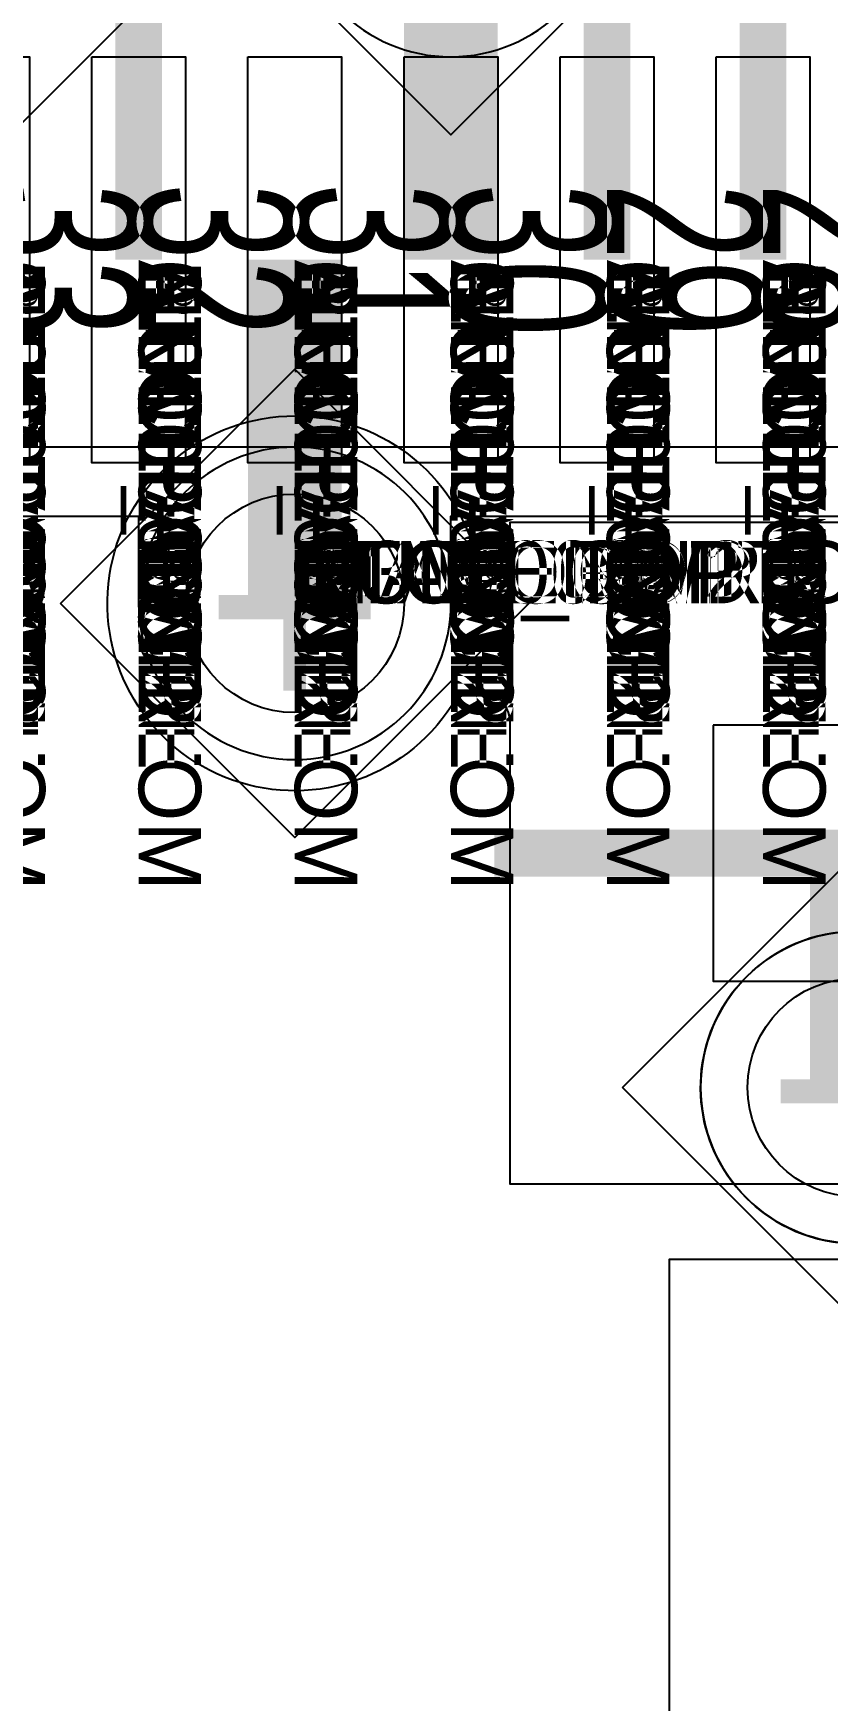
# Model space of a CAD drawing. Extents: x 0 to 323, y 0 to 320.
# Drawn here: x 105.06 to 107.61, y 62.69 to 68.03 of the extents above; entities that cross this region are included whole.
import ezdxf
from ezdxf.enums import TextEntityAlignment as Align

# ---------------------------------------------------------------- set-up
doc = ezdxf.new("R2010")
doc.units = 0
doc.header["$MEASUREMENT"] = 0
doc.layers.get('0').update_dxf_attribs({"linetype": 'CONTINUOUS'})
for name, color, linetype in [('CDN_FIGURES', 7, 'CONTINUOUS'), ('ETCH_BOTTOM', 7, 'CONTINUOUS'), ('ETCH_GND', 3, 'CONTINUOUS'), ('ETCH_INT1', 4, 'CONTINUOUS'), ('ETCH_INT2', 5, 'CONTINUOUS'), ('ETCH_PWR', 6, 'CONTINUOUS'), ('ETCH_TOP', 2, 'CONTINUOUS'), ('MANUFACTURING_NCLEGEND-1-6', 8, 'CONTINUOUS'), ('PACKAGE_GEOMETRY_ASSEMBLY_TOP', 11, 'CONTINUOUS'), ('PACKAGE_GEOMETRY_PIN_NUMBER', 9, 'CONTINUOUS')]:
    doc.layers.add(name, color=color, linetype=linetype)

# ---------------------------------------------------------------- blocks, each defined once
blk = doc.blocks.new('PAD_INFO')
for tag in ['SHAPE_TYPE', 'PAD_HEIGHT', 'PAD_LAYER', 'PAD_TYPE', 'PAD_WIDTH']:
    blk.add_attdef(tag, (0, 0), '', height=0.2)
at = {"flags": 2}
blk.add_attdef('CDN_TYPE', (0, 0), '', height=0.2, dxfattribs=at)
blk = doc.blocks.new('DRILL_INFO')
at = {"flags": 2}
blk.add_attdef('CDN_TYPE', (0, 0), '', height=0.2, dxfattribs=at)
for tag in ['FSHAPE', 'FCHAR', 'DRILL_HEIGHT', 'DIAMETER', 'PLATED', 'DRILL_WIDTH']:
    blk.add_attdef(tag, (0, 0), '', height=0.2)
blk = doc.blocks.new('VIA0700X0300')
at = {"layer": 'ETCH_BOTTOM'}
blk.add_circle((0, 0), 0.35, dxfattribs=at)
at = {"layer": 'ETCH_GND'}
blk.add_circle((0, 0), 0.35, dxfattribs=at)
at = {"layer": 'ETCH_INT1'}
blk.add_circle((0, 0), 0.35, dxfattribs=at)
at = {"layer": 'ETCH_INT2'}
blk.add_circle((0, 0), 0.35, dxfattribs=at)
at = {"layer": 'ETCH_PWR'}
blk.add_circle((0, 0), 0.35, dxfattribs=at)
at = {"layer": 'ETCH_TOP'}
blk.add_circle((0, 0), 0.35, dxfattribs=at)
ref = blk.add_blockref('PAD_INFO', (0, 0))
ref.add_attrib('PAD_LAYER', 'ETCH_TOP', (0, 0), dxfattribs={"height": 0.2})
ref.add_attrib('SHAPE_TYPE', 'NULL', (0, 0), dxfattribs={"height": 0.2})
ref.add_attrib('PAD_TYPE', 'ANTIPAD', (0, 0), dxfattribs={"height": 0.2})
ref.add_attrib('PAD_WIDTH', '0.000000', (0, 0), dxfattribs={"height": 0.2})
ref.add_attrib('PAD_HEIGHT', '0.000000', (0, 0), dxfattribs={"height": 0.2})
ref = blk.add_blockref('PAD_INFO', (0, 0))
ref.add_attrib('PAD_LAYER', 'ETCH_GND', (0, 0), dxfattribs={"height": 0.2})
ref.add_attrib('SHAPE_TYPE', 'NULL', (0, 0), dxfattribs={"height": 0.2})
ref.add_attrib('PAD_TYPE', 'ANTIPAD', (0, 0), dxfattribs={"height": 0.2})
ref.add_attrib('PAD_WIDTH', '0.000000', (0, 0), dxfattribs={"height": 0.2})
ref.add_attrib('PAD_HEIGHT', '0.000000', (0, 0), dxfattribs={"height": 0.2})
ref = blk.add_blockref('PAD_INFO', (0, 0))
ref.add_attrib('PAD_LAYER', 'ETCH_INT1', (0, 0), dxfattribs={"height": 0.2})
ref.add_attrib('SHAPE_TYPE', 'NULL', (0, 0), dxfattribs={"height": 0.2})
ref.add_attrib('PAD_TYPE', 'ANTIPAD', (0, 0), dxfattribs={"height": 0.2})
ref.add_attrib('PAD_WIDTH', '0.000000', (0, 0), dxfattribs={"height": 0.2})
ref.add_attrib('PAD_HEIGHT', '0.000000', (0, 0), dxfattribs={"height": 0.2})
ref = blk.add_blockref('PAD_INFO', (0, 0))
ref.add_attrib('PAD_LAYER', 'ETCH_INT2', (0, 0), dxfattribs={"height": 0.2})
ref.add_attrib('SHAPE_TYPE', 'NULL', (0, 0), dxfattribs={"height": 0.2})
ref.add_attrib('PAD_TYPE', 'ANTIPAD', (0, 0), dxfattribs={"height": 0.2})
ref.add_attrib('PAD_WIDTH', '0.000000', (0, 0), dxfattribs={"height": 0.2})
ref.add_attrib('PAD_HEIGHT', '0.000000', (0, 0), dxfattribs={"height": 0.2})
ref = blk.add_blockref('PAD_INFO', (0, 0))
ref.add_attrib('PAD_LAYER', 'ETCH_PWR', (0, 0), dxfattribs={"height": 0.2})
ref.add_attrib('SHAPE_TYPE', 'NULL', (0, 0), dxfattribs={"height": 0.2})
ref.add_attrib('PAD_TYPE', 'ANTIPAD', (0, 0), dxfattribs={"height": 0.2})
ref.add_attrib('PAD_WIDTH', '0.000000', (0, 0), dxfattribs={"height": 0.2})
ref.add_attrib('PAD_HEIGHT', '0.000000', (0, 0), dxfattribs={"height": 0.2})
ref = blk.add_blockref('PAD_INFO', (0, 0))
ref.add_attrib('PAD_LAYER', 'ETCH_BOTTOM', (0, 0), dxfattribs={"height": 0.2})
ref.add_attrib('SHAPE_TYPE', 'NULL', (0, 0), dxfattribs={"height": 0.2})
ref.add_attrib('PAD_TYPE', 'ANTIPAD', (0, 0), dxfattribs={"height": 0.2})
ref.add_attrib('PAD_WIDTH', '0.000000', (0, 0), dxfattribs={"height": 0.2})
ref.add_attrib('PAD_HEIGHT', '0.000000', (0, 0), dxfattribs={"height": 0.2})
ref = blk.add_blockref('PAD_INFO', (0, 0))
ref.add_attrib('PAD_LAYER', 'ETCH_TOP', (0, 0), dxfattribs={"height": 0.2})
ref.add_attrib('SHAPE_TYPE', 'NULL', (0, 0), dxfattribs={"height": 0.2})
ref.add_attrib('PAD_TYPE', 'THERMAL', (0, 0), dxfattribs={"height": 0.2})
ref.add_attrib('PAD_WIDTH', '0.000000', (0, 0), dxfattribs={"height": 0.2})
ref.add_attrib('PAD_HEIGHT', '0.000000', (0, 0), dxfattribs={"height": 0.2})
ref = blk.add_blockref('PAD_INFO', (0, 0))
ref.add_attrib('PAD_LAYER', 'ETCH_GND', (0, 0), dxfattribs={"height": 0.2})
ref.add_attrib('SHAPE_TYPE', 'NULL', (0, 0), dxfattribs={"height": 0.2})
ref.add_attrib('PAD_TYPE', 'THERMAL', (0, 0), dxfattribs={"height": 0.2})
ref.add_attrib('PAD_WIDTH', '0.000000', (0, 0), dxfattribs={"height": 0.2})
ref.add_attrib('PAD_HEIGHT', '0.000000', (0, 0), dxfattribs={"height": 0.2})
ref = blk.add_blockref('PAD_INFO', (0, 0))
ref.add_attrib('PAD_LAYER', 'ETCH_INT1', (0, 0), dxfattribs={"height": 0.2})
ref.add_attrib('SHAPE_TYPE', 'NULL', (0, 0), dxfattribs={"height": 0.2})
ref.add_attrib('PAD_TYPE', 'THERMAL', (0, 0), dxfattribs={"height": 0.2})
ref.add_attrib('PAD_WIDTH', '0.000000', (0, 0), dxfattribs={"height": 0.2})
ref.add_attrib('PAD_HEIGHT', '0.000000', (0, 0), dxfattribs={"height": 0.2})
ref = blk.add_blockref('PAD_INFO', (0, 0))
ref.add_attrib('PAD_LAYER', 'ETCH_INT2', (0, 0), dxfattribs={"height": 0.2})
ref.add_attrib('SHAPE_TYPE', 'NULL', (0, 0), dxfattribs={"height": 0.2})
ref.add_attrib('PAD_TYPE', 'THERMAL', (0, 0), dxfattribs={"height": 0.2})
ref.add_attrib('PAD_WIDTH', '0.000000', (0, 0), dxfattribs={"height": 0.2})
ref.add_attrib('PAD_HEIGHT', '0.000000', (0, 0), dxfattribs={"height": 0.2})
ref = blk.add_blockref('PAD_INFO', (0, 0))
ref.add_attrib('PAD_LAYER', 'ETCH_PWR', (0, 0), dxfattribs={"height": 0.2})
ref.add_attrib('SHAPE_TYPE', 'NULL', (0, 0), dxfattribs={"height": 0.2})
ref.add_attrib('PAD_TYPE', 'THERMAL', (0, 0), dxfattribs={"height": 0.2})
ref.add_attrib('PAD_WIDTH', '0.000000', (0, 0), dxfattribs={"height": 0.2})
ref.add_attrib('PAD_HEIGHT', '0.000000', (0, 0), dxfattribs={"height": 0.2})
ref = blk.add_blockref('PAD_INFO', (0, 0))
ref.add_attrib('PAD_LAYER', 'ETCH_BOTTOM', (0, 0), dxfattribs={"height": 0.2})
ref.add_attrib('SHAPE_TYPE', 'NULL', (0, 0), dxfattribs={"height": 0.2})
ref.add_attrib('PAD_TYPE', 'THERMAL', (0, 0), dxfattribs={"height": 0.2})
ref.add_attrib('PAD_WIDTH', '0.000000', (0, 0), dxfattribs={"height": 0.2})
ref.add_attrib('PAD_HEIGHT', '0.000000', (0, 0), dxfattribs={"height": 0.2})
ref = blk.add_blockref('PAD_INFO', (0, 0))
ref.add_attrib('PAD_LAYER', 'ETCH_TOP', (0, 0), dxfattribs={"height": 0.2})
ref.add_attrib('SHAPE_TYPE', 'CIRCLE', (0, 0), dxfattribs={"height": 0.2})
ref.add_attrib('PAD_TYPE', 'REGULAR', (0, 0), dxfattribs={"height": 0.2})
ref.add_attrib('PAD_WIDTH', '0.700000', (0, 0), dxfattribs={"height": 0.2})
ref.add_attrib('PAD_HEIGHT', '0.700000', (0, 0), dxfattribs={"height": 0.2})
ref = blk.add_blockref('PAD_INFO', (0, 0))
ref.add_attrib('PAD_LAYER', 'ETCH_GND', (0, 0), dxfattribs={"height": 0.2})
ref.add_attrib('SHAPE_TYPE', 'CIRCLE', (0, 0), dxfattribs={"height": 0.2})
ref.add_attrib('PAD_TYPE', 'REGULAR', (0, 0), dxfattribs={"height": 0.2})
ref.add_attrib('PAD_WIDTH', '0.700000', (0, 0), dxfattribs={"height": 0.2})
ref.add_attrib('PAD_HEIGHT', '0.700000', (0, 0), dxfattribs={"height": 0.2})
ref = blk.add_blockref('PAD_INFO', (0, 0))
ref.add_attrib('PAD_LAYER', 'ETCH_INT1', (0, 0), dxfattribs={"height": 0.2})
ref.add_attrib('SHAPE_TYPE', 'CIRCLE', (0, 0), dxfattribs={"height": 0.2})
ref.add_attrib('PAD_TYPE', 'REGULAR', (0, 0), dxfattribs={"height": 0.2})
ref.add_attrib('PAD_WIDTH', '0.700000', (0, 0), dxfattribs={"height": 0.2})
ref.add_attrib('PAD_HEIGHT', '0.700000', (0, 0), dxfattribs={"height": 0.2})
ref = blk.add_blockref('PAD_INFO', (0, 0))
ref.add_attrib('PAD_LAYER', 'ETCH_INT2', (0, 0), dxfattribs={"height": 0.2})
ref.add_attrib('SHAPE_TYPE', 'CIRCLE', (0, 0), dxfattribs={"height": 0.2})
ref.add_attrib('PAD_TYPE', 'REGULAR', (0, 0), dxfattribs={"height": 0.2})
ref.add_attrib('PAD_WIDTH', '0.700000', (0, 0), dxfattribs={"height": 0.2})
ref.add_attrib('PAD_HEIGHT', '0.700000', (0, 0), dxfattribs={"height": 0.2})
ref = blk.add_blockref('PAD_INFO', (0, 0))
ref.add_attrib('PAD_LAYER', 'ETCH_PWR', (0, 0), dxfattribs={"height": 0.2})
ref.add_attrib('SHAPE_TYPE', 'CIRCLE', (0, 0), dxfattribs={"height": 0.2})
ref.add_attrib('PAD_TYPE', 'REGULAR', (0, 0), dxfattribs={"height": 0.2})
ref.add_attrib('PAD_WIDTH', '0.700000', (0, 0), dxfattribs={"height": 0.2})
ref.add_attrib('PAD_HEIGHT', '0.700000', (0, 0), dxfattribs={"height": 0.2})
ref = blk.add_blockref('PAD_INFO', (0, 0))
ref.add_attrib('PAD_LAYER', 'ETCH_BOTTOM', (0, 0), dxfattribs={"height": 0.2})
ref.add_attrib('SHAPE_TYPE', 'CIRCLE', (0, 0), dxfattribs={"height": 0.2})
ref.add_attrib('PAD_TYPE', 'REGULAR', (0, 0), dxfattribs={"height": 0.2})
ref.add_attrib('PAD_WIDTH', '0.700000', (0, 0), dxfattribs={"height": 0.2})
ref.add_attrib('PAD_HEIGHT', '0.700000', (0, 0), dxfattribs={"height": 0.2})
ref = blk.add_blockref('DRILL_INFO', (0, 0))
ref.add_attrib('DIAMETER', '0.300000', (0, 0), dxfattribs={"height": 0.2})
ref.add_attrib('PLATED', 'PLATED', (0, 0), dxfattribs={"height": 0.2})
ref.add_attrib('FSHAPE', 'DIAMOND', (0, 0), dxfattribs={"height": 0.2})
ref.add_attrib('FCHAR', '+', (0, 0), dxfattribs={"height": 0.2})
ref.add_attrib('DRILL_WIDTH', '1.500000', (0, 0), dxfattribs={"height": 0.2})
ref.add_attrib('DRILL_HEIGHT', '1.500000', (0, 0), dxfattribs={"height": 0.2})
for tag in ['CDN_TYPE', 'PIN']:
    blk.add_attdef(tag, (0, 0), '', height=0.2)
at = {"flags": 2}
for tag in ['PSTKNAME', 'BBV']:
    blk.add_attdef(tag, (0, 0), '', height=0.2, dxfattribs=at)
blk = doc.blocks.new('FIGURE_DIAMOND')
at = {"layer": 'CDN_FIGURES'}
blk.add_lwpolyline([(-0.5, 0), (0, 0.5), (0.5, 0), (0, -0.5)], close=True, dxfattribs=at)
blk = doc.blocks.new('RC1300X0300TS')
at = {"layer": 'ETCH_TOP'}
blk.add_lwpolyline([(-0.65, -0.15), (-0.65, 0.15), (0.65, 0.15), (0.65, -0.15)], close=True, dxfattribs=at)
ref = blk.add_blockref('PAD_INFO', (0, 0))
ref.add_attrib('PAD_LAYER', 'ETCH_TOP', (0, 0), dxfattribs={"height": 0.2})
ref.add_attrib('SHAPE_TYPE', 'NULL', (0, 0), dxfattribs={"height": 0.2})
ref.add_attrib('PAD_TYPE', 'ANTIPAD', (0, 0), dxfattribs={"height": 0.2})
ref.add_attrib('PAD_WIDTH', '0.000000', (0, 0), dxfattribs={"height": 0.2})
ref.add_attrib('PAD_HEIGHT', '0.000000', (0, 0), dxfattribs={"height": 0.2})
ref = blk.add_blockref('PAD_INFO', (0, 0))
ref.add_attrib('PAD_LAYER', 'ETCH_GND', (0, 0), dxfattribs={"height": 0.2})
ref.add_attrib('SHAPE_TYPE', 'NULL', (0, 0), dxfattribs={"height": 0.2})
ref.add_attrib('PAD_TYPE', 'ANTIPAD', (0, 0), dxfattribs={"height": 0.2})
ref.add_attrib('PAD_WIDTH', '0.000000', (0, 0), dxfattribs={"height": 0.2})
ref.add_attrib('PAD_HEIGHT', '0.000000', (0, 0), dxfattribs={"height": 0.2})
ref = blk.add_blockref('PAD_INFO', (0, 0))
ref.add_attrib('PAD_LAYER', 'ETCH_INT1', (0, 0), dxfattribs={"height": 0.2})
ref.add_attrib('SHAPE_TYPE', 'NULL', (0, 0), dxfattribs={"height": 0.2})
ref.add_attrib('PAD_TYPE', 'ANTIPAD', (0, 0), dxfattribs={"height": 0.2})
ref.add_attrib('PAD_WIDTH', '0.000000', (0, 0), dxfattribs={"height": 0.2})
ref.add_attrib('PAD_HEIGHT', '0.000000', (0, 0), dxfattribs={"height": 0.2})
ref = blk.add_blockref('PAD_INFO', (0, 0))
ref.add_attrib('PAD_LAYER', 'ETCH_INT2', (0, 0), dxfattribs={"height": 0.2})
ref.add_attrib('SHAPE_TYPE', 'NULL', (0, 0), dxfattribs={"height": 0.2})
ref.add_attrib('PAD_TYPE', 'ANTIPAD', (0, 0), dxfattribs={"height": 0.2})
ref.add_attrib('PAD_WIDTH', '0.000000', (0, 0), dxfattribs={"height": 0.2})
ref.add_attrib('PAD_HEIGHT', '0.000000', (0, 0), dxfattribs={"height": 0.2})
ref = blk.add_blockref('PAD_INFO', (0, 0))
ref.add_attrib('PAD_LAYER', 'ETCH_PWR', (0, 0), dxfattribs={"height": 0.2})
ref.add_attrib('SHAPE_TYPE', 'NULL', (0, 0), dxfattribs={"height": 0.2})
ref.add_attrib('PAD_TYPE', 'ANTIPAD', (0, 0), dxfattribs={"height": 0.2})
ref.add_attrib('PAD_WIDTH', '0.000000', (0, 0), dxfattribs={"height": 0.2})
ref.add_attrib('PAD_HEIGHT', '0.000000', (0, 0), dxfattribs={"height": 0.2})
ref = blk.add_blockref('PAD_INFO', (0, 0))
ref.add_attrib('PAD_LAYER', 'ETCH_BOTTOM', (0, 0), dxfattribs={"height": 0.2})
ref.add_attrib('SHAPE_TYPE', 'NULL', (0, 0), dxfattribs={"height": 0.2})
ref.add_attrib('PAD_TYPE', 'ANTIPAD', (0, 0), dxfattribs={"height": 0.2})
ref.add_attrib('PAD_WIDTH', '0.000000', (0, 0), dxfattribs={"height": 0.2})
ref.add_attrib('PAD_HEIGHT', '0.000000', (0, 0), dxfattribs={"height": 0.2})
ref = blk.add_blockref('PAD_INFO', (0, 0))
ref.add_attrib('PAD_LAYER', 'ETCH_TOP', (0, 0), dxfattribs={"height": 0.2})
ref.add_attrib('SHAPE_TYPE', 'NULL', (0, 0), dxfattribs={"height": 0.2})
ref.add_attrib('PAD_TYPE', 'THERMAL', (0, 0), dxfattribs={"height": 0.2})
ref.add_attrib('PAD_WIDTH', '0.000000', (0, 0), dxfattribs={"height": 0.2})
ref.add_attrib('PAD_HEIGHT', '0.000000', (0, 0), dxfattribs={"height": 0.2})
ref = blk.add_blockref('PAD_INFO', (0, 0))
ref.add_attrib('PAD_LAYER', 'ETCH_GND', (0, 0), dxfattribs={"height": 0.2})
ref.add_attrib('SHAPE_TYPE', 'NULL', (0, 0), dxfattribs={"height": 0.2})
ref.add_attrib('PAD_TYPE', 'THERMAL', (0, 0), dxfattribs={"height": 0.2})
ref.add_attrib('PAD_WIDTH', '0.000000', (0, 0), dxfattribs={"height": 0.2})
ref.add_attrib('PAD_HEIGHT', '0.000000', (0, 0), dxfattribs={"height": 0.2})
ref = blk.add_blockref('PAD_INFO', (0, 0))
ref.add_attrib('PAD_LAYER', 'ETCH_INT1', (0, 0), dxfattribs={"height": 0.2})
ref.add_attrib('SHAPE_TYPE', 'NULL', (0, 0), dxfattribs={"height": 0.2})
ref.add_attrib('PAD_TYPE', 'THERMAL', (0, 0), dxfattribs={"height": 0.2})
ref.add_attrib('PAD_WIDTH', '0.000000', (0, 0), dxfattribs={"height": 0.2})
ref.add_attrib('PAD_HEIGHT', '0.000000', (0, 0), dxfattribs={"height": 0.2})
ref = blk.add_blockref('PAD_INFO', (0, 0))
ref.add_attrib('PAD_LAYER', 'ETCH_INT2', (0, 0), dxfattribs={"height": 0.2})
ref.add_attrib('SHAPE_TYPE', 'NULL', (0, 0), dxfattribs={"height": 0.2})
ref.add_attrib('PAD_TYPE', 'THERMAL', (0, 0), dxfattribs={"height": 0.2})
ref.add_attrib('PAD_WIDTH', '0.000000', (0, 0), dxfattribs={"height": 0.2})
ref.add_attrib('PAD_HEIGHT', '0.000000', (0, 0), dxfattribs={"height": 0.2})
ref = blk.add_blockref('PAD_INFO', (0, 0))
ref.add_attrib('PAD_LAYER', 'ETCH_PWR', (0, 0), dxfattribs={"height": 0.2})
ref.add_attrib('SHAPE_TYPE', 'NULL', (0, 0), dxfattribs={"height": 0.2})
ref.add_attrib('PAD_TYPE', 'THERMAL', (0, 0), dxfattribs={"height": 0.2})
ref.add_attrib('PAD_WIDTH', '0.000000', (0, 0), dxfattribs={"height": 0.2})
ref.add_attrib('PAD_HEIGHT', '0.000000', (0, 0), dxfattribs={"height": 0.2})
ref = blk.add_blockref('PAD_INFO', (0, 0))
ref.add_attrib('PAD_LAYER', 'ETCH_BOTTOM', (0, 0), dxfattribs={"height": 0.2})
ref.add_attrib('SHAPE_TYPE', 'NULL', (0, 0), dxfattribs={"height": 0.2})
ref.add_attrib('PAD_TYPE', 'THERMAL', (0, 0), dxfattribs={"height": 0.2})
ref.add_attrib('PAD_WIDTH', '0.000000', (0, 0), dxfattribs={"height": 0.2})
ref.add_attrib('PAD_HEIGHT', '0.000000', (0, 0), dxfattribs={"height": 0.2})
ref = blk.add_blockref('PAD_INFO', (0, 0))
ref.add_attrib('PAD_LAYER', 'ETCH_TOP', (0, 0), dxfattribs={"height": 0.2})
ref.add_attrib('SHAPE_TYPE', 'RECTANGLE', (0, 0), dxfattribs={"height": 0.2})
ref.add_attrib('PAD_TYPE', 'REGULAR', (0, 0), dxfattribs={"height": 0.2})
ref.add_attrib('PAD_WIDTH', '1.300000', (0, 0), dxfattribs={"height": 0.2})
ref.add_attrib('PAD_HEIGHT', '0.300000', (0, 0), dxfattribs={"height": 0.2})
ref = blk.add_blockref('PAD_INFO', (0, 0))
ref.add_attrib('PAD_LAYER', 'ETCH_GND', (0, 0), dxfattribs={"height": 0.2})
ref.add_attrib('SHAPE_TYPE', 'NULL', (0, 0), dxfattribs={"height": 0.2})
ref.add_attrib('PAD_TYPE', 'REGULAR', (0, 0), dxfattribs={"height": 0.2})
ref.add_attrib('PAD_WIDTH', '0.000000', (0, 0), dxfattribs={"height": 0.2})
ref.add_attrib('PAD_HEIGHT', '0.000000', (0, 0), dxfattribs={"height": 0.2})
ref = blk.add_blockref('PAD_INFO', (0, 0))
ref.add_attrib('PAD_LAYER', 'ETCH_INT1', (0, 0), dxfattribs={"height": 0.2})
ref.add_attrib('SHAPE_TYPE', 'NULL', (0, 0), dxfattribs={"height": 0.2})
ref.add_attrib('PAD_TYPE', 'REGULAR', (0, 0), dxfattribs={"height": 0.2})
ref.add_attrib('PAD_WIDTH', '0.000000', (0, 0), dxfattribs={"height": 0.2})
ref.add_attrib('PAD_HEIGHT', '0.000000', (0, 0), dxfattribs={"height": 0.2})
ref = blk.add_blockref('PAD_INFO', (0, 0))
ref.add_attrib('PAD_LAYER', 'ETCH_INT2', (0, 0), dxfattribs={"height": 0.2})
ref.add_attrib('SHAPE_TYPE', 'NULL', (0, 0), dxfattribs={"height": 0.2})
ref.add_attrib('PAD_TYPE', 'REGULAR', (0, 0), dxfattribs={"height": 0.2})
ref.add_attrib('PAD_WIDTH', '0.000000', (0, 0), dxfattribs={"height": 0.2})
ref.add_attrib('PAD_HEIGHT', '0.000000', (0, 0), dxfattribs={"height": 0.2})
ref = blk.add_blockref('PAD_INFO', (0, 0))
ref.add_attrib('PAD_LAYER', 'ETCH_PWR', (0, 0), dxfattribs={"height": 0.2})
ref.add_attrib('SHAPE_TYPE', 'NULL', (0, 0), dxfattribs={"height": 0.2})
ref.add_attrib('PAD_TYPE', 'REGULAR', (0, 0), dxfattribs={"height": 0.2})
ref.add_attrib('PAD_WIDTH', '0.000000', (0, 0), dxfattribs={"height": 0.2})
ref.add_attrib('PAD_HEIGHT', '0.000000', (0, 0), dxfattribs={"height": 0.2})
ref = blk.add_blockref('PAD_INFO', (0, 0))
ref.add_attrib('PAD_LAYER', 'ETCH_BOTTOM', (0, 0), dxfattribs={"height": 0.2})
ref.add_attrib('SHAPE_TYPE', 'NULL', (0, 0), dxfattribs={"height": 0.2})
ref.add_attrib('PAD_TYPE', 'REGULAR', (0, 0), dxfattribs={"height": 0.2})
ref.add_attrib('PAD_WIDTH', '0.000000', (0, 0), dxfattribs={"height": 0.2})
ref.add_attrib('PAD_HEIGHT', '0.000000', (0, 0), dxfattribs={"height": 0.2})
ref = blk.add_blockref('DRILL_INFO', (0, 0))
ref.add_attrib('DIAMETER', '0.000000', (0, 0), dxfattribs={"height": 0.2})
ref.add_attrib('PLATED', 'PLATED', (0, 0), dxfattribs={"height": 0.2})
ref.add_attrib('FSHAPE', 'NULL', (0, 0), dxfattribs={"height": 0.2})
ref.add_attrib('DRILL_WIDTH', '0.000000', (0, 0), dxfattribs={"height": 0.2})
ref.add_attrib('DRILL_HEIGHT', '0.000000', (0, 0), dxfattribs={"height": 0.2})
for tag in ['CDN_TYPE', 'PIN']:
    blk.add_attdef(tag, (0, 0), '', height=0.2)
at = {"flags": 2}
for tag in ['PSTKNAME', 'BBV']:
    blk.add_attdef(tag, (0, 0), '', height=0.2, dxfattribs=at)
blk = doc.blocks.new('LQFP176')
at = {"layer": 'PACKAGE_GEOMETRY_ASSEMBLY_TOP'}
blk.add_lwpolyline([(-12.1, -12.1), (12.1, -12.1), (12.1, 12.1), (-12.1, 12.1)], close=True, dxfattribs=at)
at = {"layer": 'ETCH_TOP'}
for p in [(-12.7, -5.25), (-12.7, -4.75), (-12.7, -4.25), (-12.7, -3.75), (-12.7, -3.25), (-12.7, -2.75)]:
    blk.add_blockref('RC1300X0300TS', p, dxfattribs=at)
at = {"flags": 2}
for tag in ['SYMBOL_TYPE', 'CDN_TYPE', 'REFDES']:
    blk.add_attdef(tag, (0, 0), '', height=0.2, dxfattribs=at)
blk = doc.blocks.new('RC0920X0820TS')
at = {"layer": 'ETCH_TOP'}
blk.add_lwpolyline([(-0.46, -0.41), (-0.46, 0.41), (0.46, 0.41), (0.46, -0.41)], close=True, dxfattribs=at)
ref = blk.add_blockref('PAD_INFO', (0, 0))
ref.add_attrib('PAD_LAYER', 'ETCH_TOP', (0, 0), dxfattribs={"height": 0.2})
ref.add_attrib('SHAPE_TYPE', 'NULL', (0, 0), dxfattribs={"height": 0.2})
ref.add_attrib('PAD_TYPE', 'ANTIPAD', (0, 0), dxfattribs={"height": 0.2})
ref.add_attrib('PAD_WIDTH', '0.000000', (0, 0), dxfattribs={"height": 0.2})
ref.add_attrib('PAD_HEIGHT', '0.000000', (0, 0), dxfattribs={"height": 0.2})
ref = blk.add_blockref('PAD_INFO', (0, 0))
ref.add_attrib('PAD_LAYER', 'ETCH_GND', (0, 0), dxfattribs={"height": 0.2})
ref.add_attrib('SHAPE_TYPE', 'NULL', (0, 0), dxfattribs={"height": 0.2})
ref.add_attrib('PAD_TYPE', 'ANTIPAD', (0, 0), dxfattribs={"height": 0.2})
ref.add_attrib('PAD_WIDTH', '0.000000', (0, 0), dxfattribs={"height": 0.2})
ref.add_attrib('PAD_HEIGHT', '0.000000', (0, 0), dxfattribs={"height": 0.2})
ref = blk.add_blockref('PAD_INFO', (0, 0))
ref.add_attrib('PAD_LAYER', 'ETCH_INT1', (0, 0), dxfattribs={"height": 0.2})
ref.add_attrib('SHAPE_TYPE', 'NULL', (0, 0), dxfattribs={"height": 0.2})
ref.add_attrib('PAD_TYPE', 'ANTIPAD', (0, 0), dxfattribs={"height": 0.2})
ref.add_attrib('PAD_WIDTH', '0.000000', (0, 0), dxfattribs={"height": 0.2})
ref.add_attrib('PAD_HEIGHT', '0.000000', (0, 0), dxfattribs={"height": 0.2})
ref = blk.add_blockref('PAD_INFO', (0, 0))
ref.add_attrib('PAD_LAYER', 'ETCH_INT2', (0, 0), dxfattribs={"height": 0.2})
ref.add_attrib('SHAPE_TYPE', 'NULL', (0, 0), dxfattribs={"height": 0.2})
ref.add_attrib('PAD_TYPE', 'ANTIPAD', (0, 0), dxfattribs={"height": 0.2})
ref.add_attrib('PAD_WIDTH', '0.000000', (0, 0), dxfattribs={"height": 0.2})
ref.add_attrib('PAD_HEIGHT', '0.000000', (0, 0), dxfattribs={"height": 0.2})
ref = blk.add_blockref('PAD_INFO', (0, 0))
ref.add_attrib('PAD_LAYER', 'ETCH_PWR', (0, 0), dxfattribs={"height": 0.2})
ref.add_attrib('SHAPE_TYPE', 'NULL', (0, 0), dxfattribs={"height": 0.2})
ref.add_attrib('PAD_TYPE', 'ANTIPAD', (0, 0), dxfattribs={"height": 0.2})
ref.add_attrib('PAD_WIDTH', '0.000000', (0, 0), dxfattribs={"height": 0.2})
ref.add_attrib('PAD_HEIGHT', '0.000000', (0, 0), dxfattribs={"height": 0.2})
ref = blk.add_blockref('PAD_INFO', (0, 0))
ref.add_attrib('PAD_LAYER', 'ETCH_BOTTOM', (0, 0), dxfattribs={"height": 0.2})
ref.add_attrib('SHAPE_TYPE', 'NULL', (0, 0), dxfattribs={"height": 0.2})
ref.add_attrib('PAD_TYPE', 'ANTIPAD', (0, 0), dxfattribs={"height": 0.2})
ref.add_attrib('PAD_WIDTH', '0.000000', (0, 0), dxfattribs={"height": 0.2})
ref.add_attrib('PAD_HEIGHT', '0.000000', (0, 0), dxfattribs={"height": 0.2})
ref = blk.add_blockref('PAD_INFO', (0, 0))
ref.add_attrib('PAD_LAYER', 'ETCH_TOP', (0, 0), dxfattribs={"height": 0.2})
ref.add_attrib('SHAPE_TYPE', 'NULL', (0, 0), dxfattribs={"height": 0.2})
ref.add_attrib('PAD_TYPE', 'THERMAL', (0, 0), dxfattribs={"height": 0.2})
ref.add_attrib('PAD_WIDTH', '0.000000', (0, 0), dxfattribs={"height": 0.2})
ref.add_attrib('PAD_HEIGHT', '0.000000', (0, 0), dxfattribs={"height": 0.2})
ref = blk.add_blockref('PAD_INFO', (0, 0))
ref.add_attrib('PAD_LAYER', 'ETCH_GND', (0, 0), dxfattribs={"height": 0.2})
ref.add_attrib('SHAPE_TYPE', 'NULL', (0, 0), dxfattribs={"height": 0.2})
ref.add_attrib('PAD_TYPE', 'THERMAL', (0, 0), dxfattribs={"height": 0.2})
ref.add_attrib('PAD_WIDTH', '0.000000', (0, 0), dxfattribs={"height": 0.2})
ref.add_attrib('PAD_HEIGHT', '0.000000', (0, 0), dxfattribs={"height": 0.2})
ref = blk.add_blockref('PAD_INFO', (0, 0))
ref.add_attrib('PAD_LAYER', 'ETCH_INT1', (0, 0), dxfattribs={"height": 0.2})
ref.add_attrib('SHAPE_TYPE', 'NULL', (0, 0), dxfattribs={"height": 0.2})
ref.add_attrib('PAD_TYPE', 'THERMAL', (0, 0), dxfattribs={"height": 0.2})
ref.add_attrib('PAD_WIDTH', '0.000000', (0, 0), dxfattribs={"height": 0.2})
ref.add_attrib('PAD_HEIGHT', '0.000000', (0, 0), dxfattribs={"height": 0.2})
ref = blk.add_blockref('PAD_INFO', (0, 0))
ref.add_attrib('PAD_LAYER', 'ETCH_INT2', (0, 0), dxfattribs={"height": 0.2})
ref.add_attrib('SHAPE_TYPE', 'NULL', (0, 0), dxfattribs={"height": 0.2})
ref.add_attrib('PAD_TYPE', 'THERMAL', (0, 0), dxfattribs={"height": 0.2})
ref.add_attrib('PAD_WIDTH', '0.000000', (0, 0), dxfattribs={"height": 0.2})
ref.add_attrib('PAD_HEIGHT', '0.000000', (0, 0), dxfattribs={"height": 0.2})
ref = blk.add_blockref('PAD_INFO', (0, 0))
ref.add_attrib('PAD_LAYER', 'ETCH_PWR', (0, 0), dxfattribs={"height": 0.2})
ref.add_attrib('SHAPE_TYPE', 'NULL', (0, 0), dxfattribs={"height": 0.2})
ref.add_attrib('PAD_TYPE', 'THERMAL', (0, 0), dxfattribs={"height": 0.2})
ref.add_attrib('PAD_WIDTH', '0.000000', (0, 0), dxfattribs={"height": 0.2})
ref.add_attrib('PAD_HEIGHT', '0.000000', (0, 0), dxfattribs={"height": 0.2})
ref = blk.add_blockref('PAD_INFO', (0, 0))
ref.add_attrib('PAD_LAYER', 'ETCH_BOTTOM', (0, 0), dxfattribs={"height": 0.2})
ref.add_attrib('SHAPE_TYPE', 'NULL', (0, 0), dxfattribs={"height": 0.2})
ref.add_attrib('PAD_TYPE', 'THERMAL', (0, 0), dxfattribs={"height": 0.2})
ref.add_attrib('PAD_WIDTH', '0.000000', (0, 0), dxfattribs={"height": 0.2})
ref.add_attrib('PAD_HEIGHT', '0.000000', (0, 0), dxfattribs={"height": 0.2})
ref = blk.add_blockref('PAD_INFO', (0, 0))
ref.add_attrib('PAD_LAYER', 'ETCH_TOP', (0, 0), dxfattribs={"height": 0.2})
ref.add_attrib('SHAPE_TYPE', 'RECTANGLE', (0, 0), dxfattribs={"height": 0.2})
ref.add_attrib('PAD_TYPE', 'REGULAR', (0, 0), dxfattribs={"height": 0.2})
ref.add_attrib('PAD_WIDTH', '0.920000', (0, 0), dxfattribs={"height": 0.2})
ref.add_attrib('PAD_HEIGHT', '0.820000', (0, 0), dxfattribs={"height": 0.2})
ref = blk.add_blockref('PAD_INFO', (0, 0))
ref.add_attrib('PAD_LAYER', 'ETCH_GND', (0, 0), dxfattribs={"height": 0.2})
ref.add_attrib('SHAPE_TYPE', 'NULL', (0, 0), dxfattribs={"height": 0.2})
ref.add_attrib('PAD_TYPE', 'REGULAR', (0, 0), dxfattribs={"height": 0.2})
ref.add_attrib('PAD_WIDTH', '0.000000', (0, 0), dxfattribs={"height": 0.2})
ref.add_attrib('PAD_HEIGHT', '0.000000', (0, 0), dxfattribs={"height": 0.2})
ref = blk.add_blockref('PAD_INFO', (0, 0))
ref.add_attrib('PAD_LAYER', 'ETCH_INT1', (0, 0), dxfattribs={"height": 0.2})
ref.add_attrib('SHAPE_TYPE', 'NULL', (0, 0), dxfattribs={"height": 0.2})
ref.add_attrib('PAD_TYPE', 'REGULAR', (0, 0), dxfattribs={"height": 0.2})
ref.add_attrib('PAD_WIDTH', '0.000000', (0, 0), dxfattribs={"height": 0.2})
ref.add_attrib('PAD_HEIGHT', '0.000000', (0, 0), dxfattribs={"height": 0.2})
ref = blk.add_blockref('PAD_INFO', (0, 0))
ref.add_attrib('PAD_LAYER', 'ETCH_INT2', (0, 0), dxfattribs={"height": 0.2})
ref.add_attrib('SHAPE_TYPE', 'NULL', (0, 0), dxfattribs={"height": 0.2})
ref.add_attrib('PAD_TYPE', 'REGULAR', (0, 0), dxfattribs={"height": 0.2})
ref.add_attrib('PAD_WIDTH', '0.000000', (0, 0), dxfattribs={"height": 0.2})
ref.add_attrib('PAD_HEIGHT', '0.000000', (0, 0), dxfattribs={"height": 0.2})
ref = blk.add_blockref('PAD_INFO', (0, 0))
ref.add_attrib('PAD_LAYER', 'ETCH_PWR', (0, 0), dxfattribs={"height": 0.2})
ref.add_attrib('SHAPE_TYPE', 'NULL', (0, 0), dxfattribs={"height": 0.2})
ref.add_attrib('PAD_TYPE', 'REGULAR', (0, 0), dxfattribs={"height": 0.2})
ref.add_attrib('PAD_WIDTH', '0.000000', (0, 0), dxfattribs={"height": 0.2})
ref.add_attrib('PAD_HEIGHT', '0.000000', (0, 0), dxfattribs={"height": 0.2})
ref = blk.add_blockref('PAD_INFO', (0, 0))
ref.add_attrib('PAD_LAYER', 'ETCH_BOTTOM', (0, 0), dxfattribs={"height": 0.2})
ref.add_attrib('SHAPE_TYPE', 'NULL', (0, 0), dxfattribs={"height": 0.2})
ref.add_attrib('PAD_TYPE', 'REGULAR', (0, 0), dxfattribs={"height": 0.2})
ref.add_attrib('PAD_WIDTH', '0.000000', (0, 0), dxfattribs={"height": 0.2})
ref.add_attrib('PAD_HEIGHT', '0.000000', (0, 0), dxfattribs={"height": 0.2})
ref = blk.add_blockref('DRILL_INFO', (0, 0))
ref.add_attrib('DIAMETER', '0.000000', (0, 0), dxfattribs={"height": 0.2})
ref.add_attrib('PLATED', 'PLATED', (0, 0), dxfattribs={"height": 0.2})
ref.add_attrib('FSHAPE', 'NULL', (0, 0), dxfattribs={"height": 0.2})
ref.add_attrib('DRILL_WIDTH', '0.000000', (0, 0), dxfattribs={"height": 0.2})
ref.add_attrib('DRILL_HEIGHT', '0.000000', (0, 0), dxfattribs={"height": 0.2})
for tag in ['CDN_TYPE', 'PIN']:
    blk.add_attdef(tag, (0, 0), '', height=0.2)
at = {"flags": 2}
for tag in ['PSTKNAME', 'BBV']:
    blk.add_attdef(tag, (0, 0), '', height=0.2, dxfattribs=at)
blk = doc.blocks.new('F270')
at = {"layer": 'ETCH_TOP'}
ref = blk.add_blockref('RC0920X0820TS', (0, 0), dxfattribs=at)
ref.add_attrib('CDN_TYPE', 'PIN', (0, 0), dxfattribs={"height": 0.2})
ref.add_attrib('PIN', '1', (0, 0), dxfattribs={"height": 0.2})
at = {"flags": 2}
for tag in ['SYMBOL_TYPE', 'CDN_TYPE', 'REFDES']:
    blk.add_attdef(tag, (0, 0), '', height=0.2, dxfattribs=at)

msp = doc.modelspace()

# ---------------------------------------------------------------- linework, layer by layer
at = {"layer": 'ETCH_BOTTOM'}
for points, format in [([(107.8856, 64.3399), (106.5899, 64.3399), (106.5899, 65.8182, 0.746943), (106.4034, 65.8734, -5.1675), (106.4894, 66.3128), (106.4973, 66.2716), (106.5899, 66.2716), (106.5899, 66.4601), (108.3584, 66.4601)], "xyb"), ([(107.7, 65.4, 0.3, 0.3, 0), (107.7, 64.65, 0.3, 0.3, 0)], "xyseb"), ([(106.5392, 65.4, 0.15, 0.15, 0), (107.7, 65.4, 0.15, 0.15, 0)], "xyseb")]:
    msp.add_lwpolyline(points, format=format, dxfattribs=at)
msp.add_lwpolyline([(107.0999, 60.0499), (107.0999, 64.1001), (107.9332, 64.1001)], dxfattribs=at)
at = {"layer": 'ETCH_GND'}
msp.add_lwpolyline([(106.4001, 66.2, 1), (105.3999, 66.2, 1)], format="xyb", close=True, dxfattribs=at)
at = {"layer": 'ETCH_INT1'}
for points in [[(106.9001, 68.45, 1), (105.8999, 68.45, 1)], [(106.4001, 66.2, 1), (105.3999, 66.2, 1)], [(108.2001, 64.65, 1), (107.1999, 64.65, 1)]]:
    msp.add_lwpolyline(points, format="xyb", close=True, dxfattribs=at)
at = {"layer": 'ETCH_INT2'}
msp.add_lwpolyline([(115.9879, 78.6999), (103.9629, 66.6749), (92.6638, 66.6749), (92.6519, 66.668, -0.15332), (92.3597, 66.6015, 0.438438), (92.2501, 66.5005), (92.2501, 62.9329, 0.489187), (92.3765, 62.8346, -0.794927), (92.8239, 61.969, 0.437934), (92.8179, 61.8201), (98.7879, 55.8501), (99.0143, 55.8501), (101.2001, 53.6644), (101.2001, 46.2857), (98.5643, 43.6499), (98.3378, 43.6499), (94.3361, 39.6482, 0.668179), (94.4078, 39.4751), (97.1261, 39.4751), (105.3761, 31.2251), (120.6198, 31.2251), (134.8448, 17.0001)], format="xyb", dxfattribs=at)
msp.add_lwpolyline([(106.4001, 66.2, 1), (105.3999, 66.2, 1)], format="xyb", close=True, dxfattribs=at)
at = {"layer": 'ETCH_PWR'}
for points in [[(106.9001, 68.45, 1), (105.8999, 68.45, 1)], [(108.3081, 64.3618, -4.648962), (108.0268, 64.0618, 0.645885), (107.8919, 64.1882, -4.648962), (108.1732, 64.4882, 0.645885), (108.3081, 64.3618)]]:
    msp.add_lwpolyline(points, format="xyb", close=True, dxfattribs=at)
at = {"layer": 'ETCH_TOP'}
for points, format in [([(73.678, 67.704, 0.15, 0.15, 0), (73.678, 70.053, 0.15, 0.15, 0), (76.65, 73.025, 0.15, 0.15, 0), (89.7159, 73.025, 0.15, 0.15, 0), (89.8659, 72.875, 0.15, 0.15, 0), (105.275, 72.875, 0.15, 0.15, 0), (107.4, 70.75, 0.15, 0.15, 0), (107.4, 67.3, 0.15, 0.15, 0)], "xyseb"), ([(106.9, 67.3, 0.15, 0.15, 0), (106.9, 68.1367, 0.15, 0.15, 0), (106.975, 68.2117, 0.15, 0.15, 0), (106.975, 69.9993, 0.15, 0.15, 0), (104.3993, 72.575, 0.15, 0.15, 0), (89.7416, 72.575, 0.15, 0.15, 0), (89.5916, 72.725, 0.15, 0.15, 0), (78.0274, 72.725, 0.15, 0.15, 0), (74.15, 68.8476, 0.15, 0.15, 0), (74.15, 67.732, 0.15, 0.15, 0), (74.178, 67.704, 0.15, 0.15, 0)], "xyseb"), ([(75.178, 67.704, 0.15, 0.15, 0), (75.2, 67.726, 0.15, 0.15, 0), (75.2, 69.4733, 0.15, 0.15, 0), (78.1517, 72.425, 0.15, 0.15, 0), (89.4673, 72.425, 0.15, 0.15, 0), (89.6173, 72.275, 0.15, 0.15, 0), (104.275, 72.275, 0.15, 0.15, 0), (105.4, 71.15, 0.15, 0.15, 0), (105.4, 67.3, 0.15, 0.15, 0)], "xyseb"), ([(106.4, 67.3, 0.3, 0.3, 0), (106.4, 68.45, 0.3, 0.3, 0)], "xyseb"), ([(105.9, 67.3, 0.3, 0.3, 0), (105.9, 66.2, 0.3, 0.3, 0)], "xyseb"), ([(98.252, 66.479), (105.3999, 66.479), (105.3999, 66.2, 1), (106.4001, 66.2), (106.4001, 66.479), (108.3999, 66.479), (108.3999, 66.2, 1), (109.4001, 66.2), (109.4001, 66.479), (110.3164, 66.479, -0.562899), (110.4063, 66.3308, 1.117796), (111.3336, 65.9727), (111.3371, 65.9859), (111.8302, 66.479), (111.9749, 66.479), (111.9749, 66.2739), (112.4129, 65.8359), (112.4164, 65.8227, 1.309842), (113.2517, 66.3055, -0.670198), (113.323, 66.479), (114.3999, 66.479), (114.3999, 65.7857), (115.0857, 65.0999)], "xyb")]:
    msp.add_lwpolyline(points, format=format, dxfattribs=at)

# ---------------------------------------------------------------- block references
at = {"rotation": 270}
msp.add_blockref('LQFP176', (110.15, 54.6), dxfattribs=at)
at = {"xscale": -1, "rotation": 180}
msp.add_blockref('F270', (107.7, 65.4), dxfattribs=at)
at = {"layer": 'ETCH_TOP'}
for p in [(105.9, 66.2), (107.7, 64.65)]:
    msp.add_blockref('VIA0700X0300', p, dxfattribs=at)
at = {"layer": 'MANUFACTURING_NCLEGEND-1-6', "xscale": 1.5, "yscale": 1.5}
for p in [(106.4, 68.45), (105.9, 66.2), (107.7, 64.65)]:
    msp.add_blockref('FIGURE_DIAMOND', p, dxfattribs=at)

# ---------------------------------------------------------------- texts
at = {"layer": 'MANUFACTURING_NCLEGEND-1-6'}
for p in [(105.9, 66.2), (107.7, 64.65)]:
    msp.add_text('+', height=0.75, dxfattribs=at).set_placement(p, align=Align.MIDDLE_CENTER)
at = {"layer": 'PACKAGE_GEOMETRY_PIN_NUMBER', "width": 0.649606}
for s, p in [('33', (104.9, 67.3)), ('32', (105.4, 67.3)), ('31', (105.9, 67.3)), ('30', (106.4, 67.3)), ('29', (106.9, 67.3)), ('28', (107.4, 67.3))]:
    msp.add_text(s, height=0.508, rotation=270, dxfattribs=at).set_placement(p, align=Align.CENTER)

doc.saveas('drawing.dxf')
